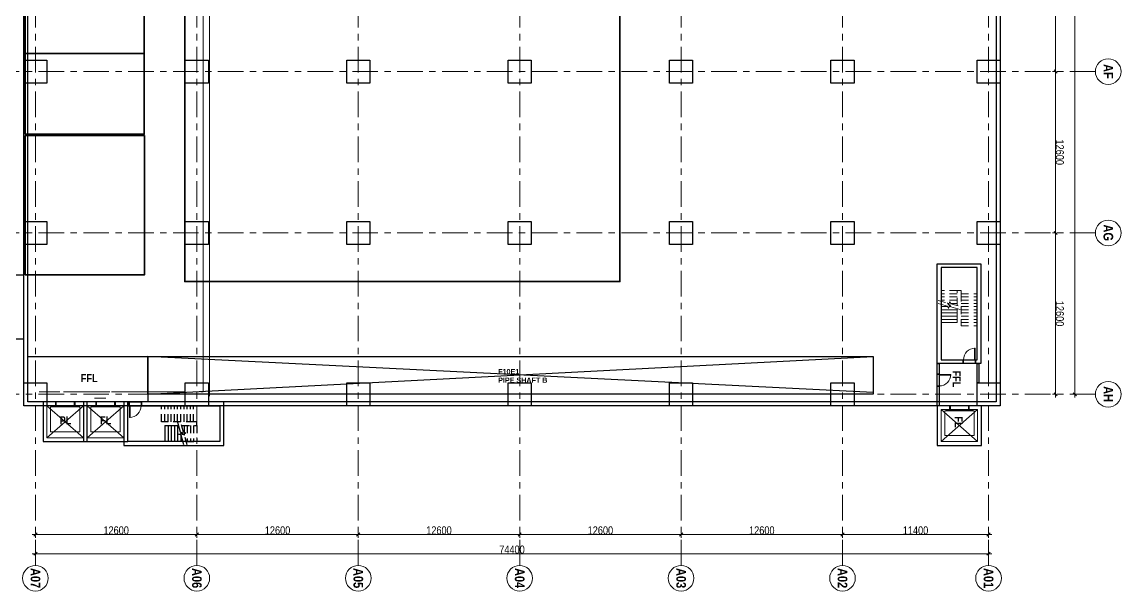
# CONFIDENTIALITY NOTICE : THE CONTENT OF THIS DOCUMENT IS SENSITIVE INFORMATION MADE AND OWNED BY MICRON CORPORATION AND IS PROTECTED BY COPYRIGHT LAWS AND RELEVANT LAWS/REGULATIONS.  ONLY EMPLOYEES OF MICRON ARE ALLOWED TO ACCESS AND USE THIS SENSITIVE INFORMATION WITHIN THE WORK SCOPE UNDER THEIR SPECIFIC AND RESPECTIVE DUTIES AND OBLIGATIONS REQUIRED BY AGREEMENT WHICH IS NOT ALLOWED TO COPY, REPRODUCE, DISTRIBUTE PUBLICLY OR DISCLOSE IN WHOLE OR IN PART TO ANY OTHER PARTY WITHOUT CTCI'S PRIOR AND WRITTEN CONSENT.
# Model space of a CAD drawing. Header units: millimetres. Extents: x 1188965 to 1321470, y -239044 to -56672.
# Drawn here: x 1233938 to 1319729, y -216218 to -171779 of the extents above; entities that cross this region are included whole.
import ezdxf

# ---------------------------------------------------------------- set-up
doc = ezdxf.new("R2010")
doc.units = ezdxf.units.MM
doc.linetypes.add('IDA - Grid Line', pattern=[3500, 2000, -500, 500, -500])
doc.linetypes.add('Overhead', pattern=[992.1875, 595.3125, -396.875])
doc.layers.get('0').update_dxf_attribs({"color": 2})
for name, color, linetype in [('00-MEP Layout', 7, 'Continuous'), ('000_CTCI_CSA', 7, 'Continuous'), ('XREF-F10E1-20260204$0$00-MEP Layout', 8, 'Continuous')]:
    doc.layers.add(name, color=color, linetype=linetype)
for name, color, linetype, lineweight in [('A-_--------_-3', 7, 'Continuous', 9), ('A-_ANOTGRID_E', 7, 'Continuous', 9), ('A-_DOOR----_E', 7, 'Continuous', 9), ('A-_ROOMNAME_A', 7, 'Continuous', 9), ('A-_STRC----_E', 7, 'Continuous', 9), ('A-_WALL----_E', 7, 'Continuous', 9), ('A-ANOT----_D', 7, 'Continuous', 9)]:
    doc.layers.add(name, color=color, linetype=linetype, lineweight=lineweight)
doc.styles.add('Arial Narrow_2', font='ARIALN.TTF', dxfattribs={"height": 625})
doc.styles.add('Arial Narrow_B', font='ARIALNB.TTF', dxfattribs={"height": 750})
doc.styles.add('Arial Narrow_B_1', font='ARIALNB.TTF', dxfattribs={"height": 625})
doc.styles.add('Site Area', font='arial.ttf', dxfattribs={"width": 0.8})

# ---------------------------------------------------------------- blocks, each defined once
blk = doc.blocks.new('1659_F10N-PROBE_A_XF10N_R25_rvt-1-PH1 LEVEL 2 - WWTP')
at = {"layer": 'A-_--------_-3', "color": 252}
for p, q in [((943107, 352056), (866607, 352056)), ((866607, 351556), (942757, 351556)), ((942757, 351556), (942757, 351356)), ((942757, 350156), (942757, 344406)), ((942757, 344256), (942757, 340656)), ((943257, 343056), (943257, 343956)), ((942757, 340356), (942757, 338756))]:
    blk.add_line(p, q, dxfattribs=at)
blk = doc.blocks.new('IDA - Lift - 2500W X 2850D - Lift Shaft PL-9846512-PH1 LEVEL B1 CARPARK')
at = {"layer": 'A-_DOOR----_E', "color": 252}
for p, q in [((-735, 150), (-800, 150)), ((-800, 150), (-800, -150)), ((-735, -150), (-735, 150)), ((730, 150), (665, 150)), ((665, 150), (665, -150)), ((730, -150), (730, 150)), ((-1460, -150), (1390, -150)), ((-1460, -2650), (-1460, -150)), ((-1460, -2650), (1390, -150)), ((1390, -2650), (-1460, -150)), ((-1185, -230), (1115, -230)), ((-1185, -2180), (-1185, -230)), ((-1075, -180), (-35, -180)), ((-1075, -215), (-1075, -180)), ((-35, -215), (-1075, -215)), ((-35, -150), (-830, -150)), ((-830, -150), (-830, -160)), ((-830, -160), (-35, -160)), ((-800, -150), (-735, -150)), ((-35, -160), (-35, -150)), ((760, -150), (-35, -150)), ((-35, -150), (-35, -160)), ((-35, -160), (760, -160)), ((-35, -180), (-35, -215)), ((1005, -180), (-35, -180)), ((-35, -180), (-35, -215)), ((-35, -215), (1005, -215)), ((665, -150), (730, -150)), ((760, -160), (760, -150)), ((1005, -215), (1005, -180)), ((1115, -230), (1115, -2180)), ((1390, -150), (1390, -2650)), ((1115, -2180), (-1185, -2180)), ((1390, -2650), (-1460, -2650))]:
    blk.add_line(p, q, dxfattribs=at)
blk = doc.blocks.new('IDA - F - Single - Swing - VP - 1000L X 2200H - DOOR TYPE - FIRE RATING-9848701-PH1 LEVEL B1 CARPARK')
at = {"layer": 'A-_DOOR----_E', "color": 252}
for p, q in [((-500, 150), (-450, 150)), ((-500, -150), (-500, 150)), ((-450, 150), (-450, -150)), ((450, 150), (500, 150)), ((450, -150), (450, 150)), ((500, 150), (500, -150)), ((-450, -150), (-500, -150)), ((400, -150), (450, -150)), ((400, -1050), (400, -150)), ((400, -750), (450, -750)), ((400, -775), (450, -775)), ((425, -875), (425, -775)), ((450, -150), (450, -1050)), ((500, -150), (450, -150)), ((400, -875), (450, -875)), ((400, -900), (450, -900)), ((450, -1050), (400, -1050))]:
    blk.add_line(p, q, dxfattribs=at)
blk.add_arc((450, -150), 900, 180, 270, dxfattribs=at)
blk.add_arc((450, -150), 900, 180, 270, dxfattribs=at)
blk = doc.blocks.new('IDA - F - Single - Swing - VP - 1000L X 2200H - DOOR TYPE - FIRE RATING-9849342-PH1 LEVEL B1 CARPARK')
at = {"layer": 'A-_DOOR----_E', "color": 252}
for p, q in [((450, 975), (400, 975)), ((400, 975), (400, 75)), ((450, 75), (450, 975)), ((-450, 75), (-500, 75)), ((-500, 75), (-500, -75)), ((-450, -75), (-450, 75)), ((400, 825), (450, 825)), ((400, 800), (450, 800)), ((400, 700), (450, 700)), ((400, 675), (450, 675)), ((400, 75), (450, 75)), ((425, 800), (425, 700)), ((500, 75), (450, 75)), ((450, 75), (450, -75)), ((500, -75), (500, 75)), ((-500, -75), (-450, -75)), ((450, -75), (500, -75))]:
    blk.add_line(p, q, dxfattribs=at)
blk.add_arc((450, 75), 900, 90, 180, dxfattribs=at)
blk.add_arc((450, 75), 900, 90, 180, dxfattribs=at)
blk = doc.blocks.new('_Oblique')
at = {"color": 0, "linetype": 'ByBlock', "lineweight": -2}
blk.add_line((-0.5, -0.5), (0.5, 0.5), dxfattribs=at)
blk = doc.blocks.new('CTCI_Building shape and Grid line')
at = {"color": 252}
for points in [[(1090523, -82350), (1092323, -82350), (1092323, -84150), (1090523, -84150)], [(1103123, -82350), (1104923, -82350), (1104923, -84150), (1103123, -84150)], [(1115723, -82350), (1117523, -82350), (1117523, -84150), (1115723, -84150)], [(1090523, -93750), (1092323, -93750), (1092323, -95550), (1090523, -95550)], [(1103123, -93750), (1104923, -93750), (1104923, -95550), (1103123, -95550)], [(1115723, -93750), (1117523, -93750), (1117523, -95550), (1115723, -95550)], [(1090523, -106350), (1092323, -106350), (1092323, -108150), (1090523, -108150)], [(1103123, -106350), (1104923, -106350), (1104923, -108150), (1103123, -108150)], [(1115723, -106350), (1117523, -106350), (1117523, -108150), (1115723, -108150)], [(1090523, -118950), (1092323, -118950), (1092323, -120750), (1090523, -120750)], [(1103123, -118950), (1104923, -118950), (1104923, -120750), (1103123, -120750)], [(1115723, -118950), (1117523, -118950), (1117523, -120750), (1115723, -120750)], [(1090523, -131550), (1092323, -131550), (1092323, -133350), (1090523, -133350)], [(1103123, -131550), (1104923, -131550), (1104923, -133350), (1103123, -133350)], [(1115723, -131550), (1117523, -131550), (1117523, -133350), (1115723, -133350)], [(1090523, -144150), (1092323, -144150), (1092323, -145950), (1090523, -145950)], [(1103123, -144150), (1104923, -144150), (1104923, -145950), (1103123, -145950)], [(1115723, -144150), (1117523, -144150), (1117523, -145950), (1115723, -145950)], [(1090523, -156750), (1092323, -156750), (1092323, -158550), (1090523, -158550)], [(1103123, -156750), (1104923, -156750), (1104923, -158550), (1103123, -158550)], [(1115723, -156750), (1117523, -156750), (1117523, -158550), (1115723, -158550)]]:
    blk.add_lwpolyline(points, close=True, dxfattribs=at)
at = {"layer": '000_CTCI_CSA', "color": 252}
for p, q in [((1040123, -82350), (1117523, -82350)), ((1117523, -82350), (1117523, -158550)), ((1040423, -82650), (1117223, -82650)), ((1117223, -82650), (1117223, -158250)), ((1117523, -158550), (1040123, -158550)), ((1117223, -158250), (1040423, -158250))]:
    blk.add_line(p, q, dxfattribs=at)
at = {"layer": 'A-_ANOTGRID_E', "color": 252, "linetype": 'IDA - Grid Line'}
for p, q in [((1091423, -74909), (1091423, -162419)), ((1104023, -74909), (1104023, -162419)), ((1116623, -74909), (1116623, -162419)), ((1129987, -83250), (1030978, -83250)), ((1129987, -94650), (1030978, -94650)), ((1129987, -107250), (1030978, -107250)), ((1129987, -119850), (1030978, -119850)), ((1129987, -132450), (1030978, -132450)), ((1129987, -145050), (1030978, -145050)), ((1129987, -157650), (1030978, -157650))]:
    blk.add_line(p, q, dxfattribs=at)
at = {"layer": 'A-_ANOTGRID_E', "color": 252}
for centre in [(1091423, -73909), (1104023, -73909), (1116623, -73909), (1130987, -83250), (1130987, -94650), (1130987, -107250), (1130987, -119850), (1130987, -132450), (1130987, -145050), (1130987, -157650)]:
    blk.add_circle(centre, 1000, dxfattribs=at)
at = {"layer": 'A-ANOT----_D', "color": 252}
for p, q in [((1040773, -76511), (1116873, -76511)), ((1116623, -76584), (1116623, -76761)), ((1078573, -78011), (1091673, -78011)), ((1091173, -78011), (1104273, -78011)), ((1103773, -78011), (1116873, -78011)), ((1091423, -78084), (1091423, -78261)), ((1091423, -78084), (1091423, -78261)), ((1104023, -78084), (1104023, -78261)), ((1104023, -78084), (1104023, -78261)), ((1116623, -78084), (1116623, -78261)), ((1127574, -94900), (1127574, -83000)), ((1129074, -157900), (1129074, -83000)), ((1127647, -83250), (1127824, -83250)), ((1129147, -83250), (1129324, -83250)), ((1127574, -107500), (1127574, -94400)), ((1127647, -94650), (1127824, -94650)), ((1127647, -94650), (1127824, -94650)), ((1127574, -120100), (1127574, -107000)), ((1127647, -107250), (1127824, -107250)), ((1127647, -107250), (1127824, -107250)), ((1127574, -132700), (1127574, -119600)), ((1127647, -119850), (1127824, -119850)), ((1127647, -119850), (1127824, -119850)), ((1127574, -145300), (1127574, -132200)), ((1127647, -132450), (1127824, -132450)), ((1127647, -132450), (1127824, -132450)), ((1127574, -157900), (1127574, -144800)), ((1127647, -145050), (1127824, -145050)), ((1127647, -145050), (1127824, -145050)), ((1127647, -157650), (1127824, -157650)), ((1129147, -157650), (1129324, -157650))]:
    blk.add_line(p, q, dxfattribs=at)
at = {"layer": 'A-ANOT----_D', "color": 252, "xscale": 250, "yscale": 250, "zscale": 250}
for p in [(1116623, -76511), (1091423, -78011), (1104023, -78011), (1116623, -78011)]:
    blk.add_blockref('_Oblique', p, dxfattribs=at)
for p, rotation in [((1091423, -78011), 180), ((1104023, -78011), 180), ((1127574, -83250), 90), ((1129074, -83250), 90), ((1127574, -94650), 90), ((1127574, -94650), 270), ((1127574, -107250), 90), ((1127574, -107250), 270), ((1127574, -119850), 90), ((1127574, -119850), 270), ((1127574, -132450), 90), ((1127574, -132450), 270), ((1127574, -145050), 90), ((1127574, -145050), 270), ((1127574, -157650), 270), ((1129074, -157650), 270)]:
    blk.add_blockref('_Oblique', p, dxfattribs=dict(at, rotation=rotation))
at = {"layer": 'A-_ANOTGRID_E', "color": 252, "style": 'Arial Narrow_B'}
for s, p in [('AF', (1090836, -74275)), ('AG', (1103362, -74275)), ('AH', (1115987, -74275)), ('A01', (1130191, -83622)), ('A02', (1130191, -95022)), ('A03', (1130191, -107622)), ('A04', (1130191, -120222)), ('A05', (1130191, -132822)), ('A06', (1130191, -145422)), ('A07', (1130191, -158022))]:
    blk.add_text(s, height=750, dxfattribs=at).set_placement(p)
at = {"layer": 'A-ANOT----_D', "color": 252, "char_height": 625, "width": 2375.82, "attachment_point": 5, "style": 'Arial Narrow_2'}
for insert in [(1097723, -77692), (1110323, -77692)]:
    blk.add_mtext('\\A1;12600', dxfattribs=dict(at, insert=insert))
at = {"layer": 'A-ANOT----_D', "color": 252, "char_height": 625, "width": 2375.82, "attachment_point": 5, "rotation": 90, "style": 'Arial Narrow_2'}
for s, insert in [('\\A1;11400', (1127255, -88950)), ('\\A1;12600', (1127255, -100950)), ('\\A1;12600', (1127255, -113550)), ('\\A1;74400', (1128755, -120450)), ('\\A1;12600', (1127255, -126150)), ('\\A1;12600', (1127255, -138750)), ('\\A1;12600', (1127255, -151350))]:
    blk.add_mtext(s, dxfattribs=dict(at, insert=insert))
blk = doc.blocks.new('F10E1 PIPE SHAFT')
at = {"color": 252}
for p, q in [((1981252, 52578), (2037875, 55528)), ((2037875, 52728), (1981252, 55528))]:
    blk.add_line(p, q, dxfattribs=at)
blk.add_lwpolyline([(2037875, 55528), (2037875, 52578), (1981252, 52578), (1981252, 55528)], close=True, dxfattribs=at)
at = {"color": 252, "insert": (2008596, 54547, 0), "char_height": 400, "attachment_point": 1, "style": 'Site Area'}
blk.add_mtext_dynamic_manual_height_columns('{\\fArial|b1|i0|c0|p34;F10E1\\PPIPE SHAFT B}', width=5867.47, gutter_width=9702, heights=[0], dxfattribs=at)

msp = doc.modelspace()

# ---------------------------------------------------------------- linework, layer by layer
at = {"color": 252}
for p, q in [((1242288.338, -201454.441), (1243288.338, -201454.441)), ((1245088.338, -203304.441), (1245088.338, -204554.441)), ((1245088.338, -203304.441), (1245338.338, -203304.441)), ((1245338.338, -203304.441), (1245588.338, -203304.441)), ((1245338.338, -203304.441), (1245338.338, -204554.441)), ((1245588.338, -203304.441), (1245838.338, -203304.441)), ((1245588.338, -203304.441), (1245588.338, -204554.441)), ((1245838.338, -203304.441), (1246088.338, -203304.441)), ((1245838.338, -203304.441), (1245838.338, -204554.441)), ((1246088.338, -203304.441), (1246170.869, -203304.441)), ((1246088.338, -203304.441), (1246088.338, -204554.441)), ((1246305.985, -203808.7), (1246106.165, -203062.959)), ((1246187.412, -203969.881), (1246489.263, -203889)), ((1246370.69, -204050.182), (1246187.412, -203969.881)), ((1246489.263, -203889), (1246305.985, -203808.7)), ((1246338.338, -203822.875), (1246338.338, -203929.441)), ((1246338.338, -204036.007), (1246338.338, -204554.441)), ((1246570.511, -204795.922), (1246370.69, -204050.182))]:
    msp.add_line(p, q, dxfattribs=at)
at = {"color": 252, "linetype": 'Overhead'}
for p, q in [((1244838.338, -203004.441), (1244838.338, -201754.441)), ((1245088.338, -203004.441), (1245088.338, -201754.441)), ((1245338.338, -203004.441), (1245338.338, -201754.441)), ((1245588.338, -203004.441), (1245588.338, -201754.441)), ((1245838.338, -203004.441), (1245838.338, -201754.441)), ((1246088.338, -203004.441), (1246088.338, -201754.441)), ((1246338.338, -203004.441), (1246338.338, -201754.441)), ((1246588.338, -203004.441), (1246588.338, -201754.441)), ((1246838.338, -203004.441), (1246838.338, -201754.441)), ((1247088.338, -203004.441), (1247088.338, -201754.441)), ((1247338.338, -203004.441), (1247338.338, -201754.441)), ((1247338.338, -203004.441), (1244838.338, -203004.441)), ((1246555.985, -203808.7), (1246356.165, -203062.959)), ((1246420.869, -203304.441), (1247588.338, -203304.441)), ((1246588.338, -203304.441), (1246588.338, -203822.875)), ((1246838.338, -203304.441), (1246838.338, -204554.441)), ((1247088.338, -203304.441), (1247088.338, -204554.441)), ((1247588.338, -203004.441), (1247338.338, -203004.441)), ((1247338.338, -203304.441), (1247338.338, -204554.441)), ((1247588.338, -203304.441), (1247588.338, -203004.441)), ((1247588.338, -203304.441), (1247588.338, -204554.441)), ((1246437.412, -203969.881), (1246739.263, -203889)), ((1246620.69, -204050.182), (1246437.412, -203969.881)), ((1246739.263, -203889), (1246555.985, -203808.7)), ((1246588.338, -203929.441), (1246588.338, -204036.007)), ((1246820.511, -204795.922), (1246620.69, -204050.182)), ((1246755.806, -204554.441), (1247588.338, -204554.441))]:
    msp.add_line(p, q, dxfattribs=at)
at = {"linetype": 'Overhead'}
msp.add_line((1247338.338, -201754.441), (1244838.338, -201754.441), dxfattribs=at)
at = {"color": 252}
for points in [[(1308788.338, -198454.441), (1305388.338, -198454.441), (1305388.338, -190654.441), (1308788.338, -190654.441)], [(1308488.338, -190954.441), (1305688.338, -190954.441), (1305688.338, -198154.441), (1308488.338, -198154.441)], [(1305538.338, -198454.441), (1305538.338, -201754.441), (1305388.338, -201754.441), (1305388.338, -198454.441)], [(1308638.338, -198454.441), (1308638.338, -199954.441), (1308488.338, -199954.441), (1308488.338, -198454.441)], [(1239038.338, -201454.441), (1235588.338, -201454.441), (1235588.338, -204554.441), (1239038.338, -204554.441)], [(1242188.338, -201454.441), (1238738.338, -201454.441), (1238738.338, -204554.441), (1242188.338, -204554.441)], [(1241888.338, -201454.441), (1241888.338, -204854.441), (1249688.338, -204854.441), (1249688.338, -201454.441)], [(1249388.338, -201754.441), (1249388.338, -204554.441), (1242188.338, -204554.441), (1242188.338, -201754.441)], [(1308838.338, -201754.441), (1305388.338, -201754.441), (1305388.338, -204854.441), (1308838.338, -204854.441)]]:
    msp.add_lwpolyline(points, close=True, dxfattribs=at)
at = {"layer": '00-MEP Layout', "color": 252, "lineweight": 35}
msp.add_lwpolyline([(1234188.338, -169945.87), (1234188.338, -174245.755), (1243488.338, -174245.755), (1243488.338, -169945.87)], close=True, dxfattribs=at)
msp.add_lwpolyline([(1240803.197, -191529.441), (1234191.924, -191529.441), (1234191.924, -180645.755), (1243491.924, -180645.755), (1243491.924, -191529.441), (1240803.197, -191529.441)], dxfattribs=at)
at = {"layer": '000_CTCI_CSA', "color": 252}
for points in [[(1222795.115, -191529.441), (1234088.338, -191529.441)], [(1222698.326, -196529.441), (1234088.338, -196529.441)]]:
    msp.add_lwpolyline(points, dxfattribs=at)
msp.add_lwpolyline([(1234388.338, -197904.441), (1243765.16, -197904.441), (1243765.16, -201454.441), (1234388.338, -201454.441)], close=True, dxfattribs=at)
at = {"layer": 'A-_STRC----_E', "color": 252, "linetype": 'Overhead'}
for p, q in [((1306938.338, -192754.441), (1305688.338, -192754.441)), ((1305688.338, -193586.973), (1305688.338, -192754.441)), ((1306938.338, -193004.441), (1305688.338, -193004.441)), ((1306938.338, -192754.441), (1307238.338, -192754.441)), ((1306938.338, -193921.909), (1306938.338, -192754.441)), ((1307238.338, -192754.441), (1307238.338, -193004.441)), ((1307238.338, -193004.441), (1308488.338, -193004.441)), ((1307238.338, -193004.441), (1307238.338, -195504.441)), ((1308488.338, -193004.441), (1308488.338, -195504.441)), ((1305446.856, -193522.268), (1306192.597, -193722.089)), ((1306938.338, -193254.441), (1305688.338, -193254.441)), ((1306938.338, -193504.441), (1305688.338, -193504.441)), ((1306192.597, -193722.089), (1306272.897, -193905.367)), ((1306313.338, -193754.441), (1306206.772, -193754.441)), ((1306272.897, -193905.367), (1306353.778, -193603.515)), ((1306353.778, -193603.515), (1306434.078, -193786.793)), ((1306938.338, -193754.441), (1306419.904, -193754.441)), ((1306434.078, -193786.793), (1307179.819, -193986.614)), ((1307238.338, -193254.441), (1308488.338, -193254.441)), ((1307238.338, -193504.441), (1308488.338, -193504.441)), ((1307238.338, -193754.441), (1308488.338, -193754.441)), ((1307238.338, -194004.441), (1308488.338, -194004.441)), ((1307238.338, -194254.441), (1308488.338, -194254.441)), ((1307238.338, -194504.441), (1308488.338, -194504.441)), ((1307238.338, -194754.441), (1308488.338, -194754.441)), ((1307238.338, -195004.441), (1308488.338, -195004.441)), ((1307238.338, -195254.441), (1308488.338, -195254.441)), ((1307238.338, -195504.441), (1308488.338, -195504.441))]:
    msp.add_line(p, q, dxfattribs=at)
at = {"layer": 'A-_STRC----_E', "color": 252}
for p, q in [((1305446.856, -193772.268), (1306192.597, -193972.089)), ((1306272.897, -194155.367), (1306353.778, -193853.515)), ((1306353.778, -193853.515), (1306434.078, -194036.793)), ((1306206.772, -194004.441), (1305688.338, -194004.441)), ((1306938.338, -194254.441), (1305688.338, -194254.441)), ((1306938.338, -194504.441), (1305688.338, -194504.441)), ((1306192.597, -193972.089), (1306272.897, -194155.367)), ((1306419.904, -194004.441), (1306313.338, -194004.441)), ((1306434.078, -194036.793), (1307179.819, -194236.614)), ((1306938.338, -194254.441), (1306938.338, -194171.909)), ((1306938.338, -194504.441), (1306938.338, -194254.441)), ((1306938.338, -194754.441), (1306938.338, -194504.441)), ((1306938.338, -194754.441), (1305688.338, -194754.441)), ((1306938.338, -195004.441), (1305688.338, -195004.441)), ((1306938.338, -195254.441), (1305688.338, -195254.441)), ((1306938.338, -195004.441), (1306938.338, -194754.441)), ((1306938.338, -195254.441), (1306938.338, -195004.441))]:
    msp.add_line(p, q, dxfattribs=at)
at = {"layer": 'A-_WALL----_E', "color": 252}
msp.add_line((1305688.338, -198154.441), (1307438.338, -198154.441), dxfattribs=at)
at = {"layer": 'XREF-F10E1-20260204$0$00-MEP Layout', "color": 252, "lineweight": 35}
for points in [[(1246638.338, -137004.441), (1280614.455, -137004.441), (1280614.455, -192054.409), (1246638.338, -192054.409)], [(1234188.338, -174245.755), (1234188.338, -180545.755), (1243488.338, -180545.755), (1243488.338, -174245.755)]]:
    msp.add_lwpolyline(points, close=True, dxfattribs=at)

# ---------------------------------------------------------------- block references
at = {"lineweight": 5, "rotation": 270}
msp.add_blockref('1659_F10N-PROBE_A_XF10N_R25_rvt-1-PH1 LEVEL 2 - WWTP', (896532.219, 742102.734), dxfattribs=at)
at = {"color": 252}
msp.add_blockref('F10E1 PIPE SHAFT', (-737486.488, -253432.499), dxfattribs=at)
at = {"color": 252, "lineweight": 9}
for p in [(1237348.598, -201604.441), (1240498.598, -201604.441)]:
    msp.add_blockref('IDA - Lift - 2500W X 2850D - Lift Shaft PL-9846512-PH1 LEVEL B1 CARPARK', p, dxfattribs=at)
at = {"color": 252, "lineweight": 9, "xscale": -1}
msp.add_blockref('IDA - F - Single - Swing - VP - 1000L X 2200H - DOOR TYPE - FIRE RATING-9848701-PH1 LEVEL B1 CARPARK', (1242788.338, -201604.441), dxfattribs=at)
at = {"layer": '000_CTCI_CSA', "color": 252, "rotation": 270}
msp.add_blockref('CTCI_Building shape and Grid line', (1392637.874, 915768.736), dxfattribs=at)
at = {"layer": 'A-_DOOR----_E', "color": 252, "lineweight": 9, "xscale": -1}
for name, p, rotation in [('IDA - F - Single - Swing - VP - 1000L X 2200H - DOOR TYPE - FIRE RATING-9848701-PH1 LEVEL B1 CARPARK', (1307888.338, -198304.441), 180), ('IDA - F - Single - Swing - VP - 1000L X 2200H - DOOR TYPE - FIRE RATING-9849342-PH1 LEVEL B1 CARPARK', (1305463.338, -199754.441), 270)]:
    msp.add_blockref(name, p, dxfattribs=dict(at, rotation=rotation))
at = {"layer": 'A-_DOOR----_E', "color": 252, "lineweight": 9}
msp.add_blockref('IDA - Lift - 2500W X 2850D - Lift Shaft PL-9846512-PH1 LEVEL B1 CARPARK', (1307148.598, -201904.441), dxfattribs=at)

# ---------------------------------------------------------------- texts
at = {"color": 252, "char_height": 625, "width": 1863.92344, "attachment_point": 1, "style": 'Arial Narrow_B_1'}
for s, insert in [('PL', (1236878.839, -202577.661)), ('FL', (1240028.839, -202577.661))]:
    msp.add_mtext(s, dxfattribs=dict(at, insert=insert))
at = {"layer": 'A-_ROOMNAME_A', "color": 252, "insert": (1238525.344, -199281.424), "char_height": 625, "width": 1863.92344, "attachment_point": 1, "style": 'Arial Narrow_B_1'}
msp.add_mtext('FFL', dxfattribs=at)
at = {"layer": 'A-_ROOMNAME_A', "color": 252, "char_height": 625, "width": 1863.92344, "attachment_point": 1, "rotation": 270, "style": 'Arial Narrow_B_1'}
for s, insert in [('FFL', (1307204.027, -199004.659)), ('FL', (1307375.2, -202589.071))]:
    msp.add_mtext(s, dxfattribs=dict(at, insert=insert))

doc.saveas('drawing.dxf')
